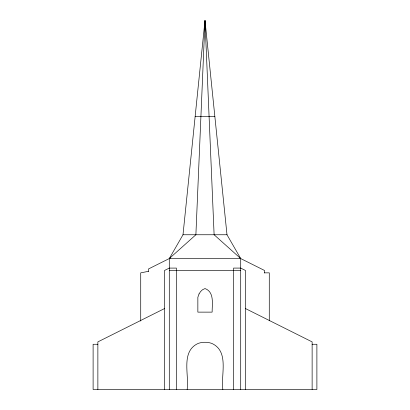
<?xml version="1.0" encoding="UTF-8"?>
<svg xmlns="http://www.w3.org/2000/svg" width="410" height="410" viewBox="0 0 410 410"><rect width="100%" height="100%" fill="white"/><g stroke="black" fill="none" stroke-linecap="round" stroke-linejoin="round"><path stroke-width="0.61" d="M169.289 389.5L169.289 258.566L183.003 234.756L205 20.5L226.996 234.756L240.711 258.566L240.711 389.5M170.201 258.11L148.528 268.945L148.528 271.487M164.717 308.463L97.872 341.889L97.872 389.5M148.528 271.328L140.722 272.85L140.722 321.05M195.16 116.348L214.84 116.348M183.003 234.756L226.996 234.756M169.289 270.467L240.711 270.467M264.517 272.85L269.278 272.85L269.278 320.815M97.872 344.267L93.111 344.267L93.111 389.5L316.889 389.5L316.889 344.267L312.128 344.267M239.906 258.162L264.517 270.467L264.517 273.009M245.282 308.463L312.128 341.889L312.128 389.5M245.472 389.5L245.472 270.467L240.711 268.084L233.567 268.084L233.567 389.5M222.855 389.5C220.667 374.709 229.585 351.226 211.58 343.308A20.951 20.951 0 0 0 198.419 343.308C180.415 351.226 189.333 374.709 187.144 389.5M176.433 389.5L176.433 268.089L169.289 268.089L164.528 270.467L164.528 389.5M205 20.5L195.888 234.756L169.289 258.566L240.711 258.566L214.112 234.756L205 20.5M199.05 293.919L197.856 297.25L197.856 312.128L212.144 312.128C212.052 304.312 214.614 291.997 205 288.563L202.499 289.752L200.598 291.536L199.05 293.919"/></g></svg>
